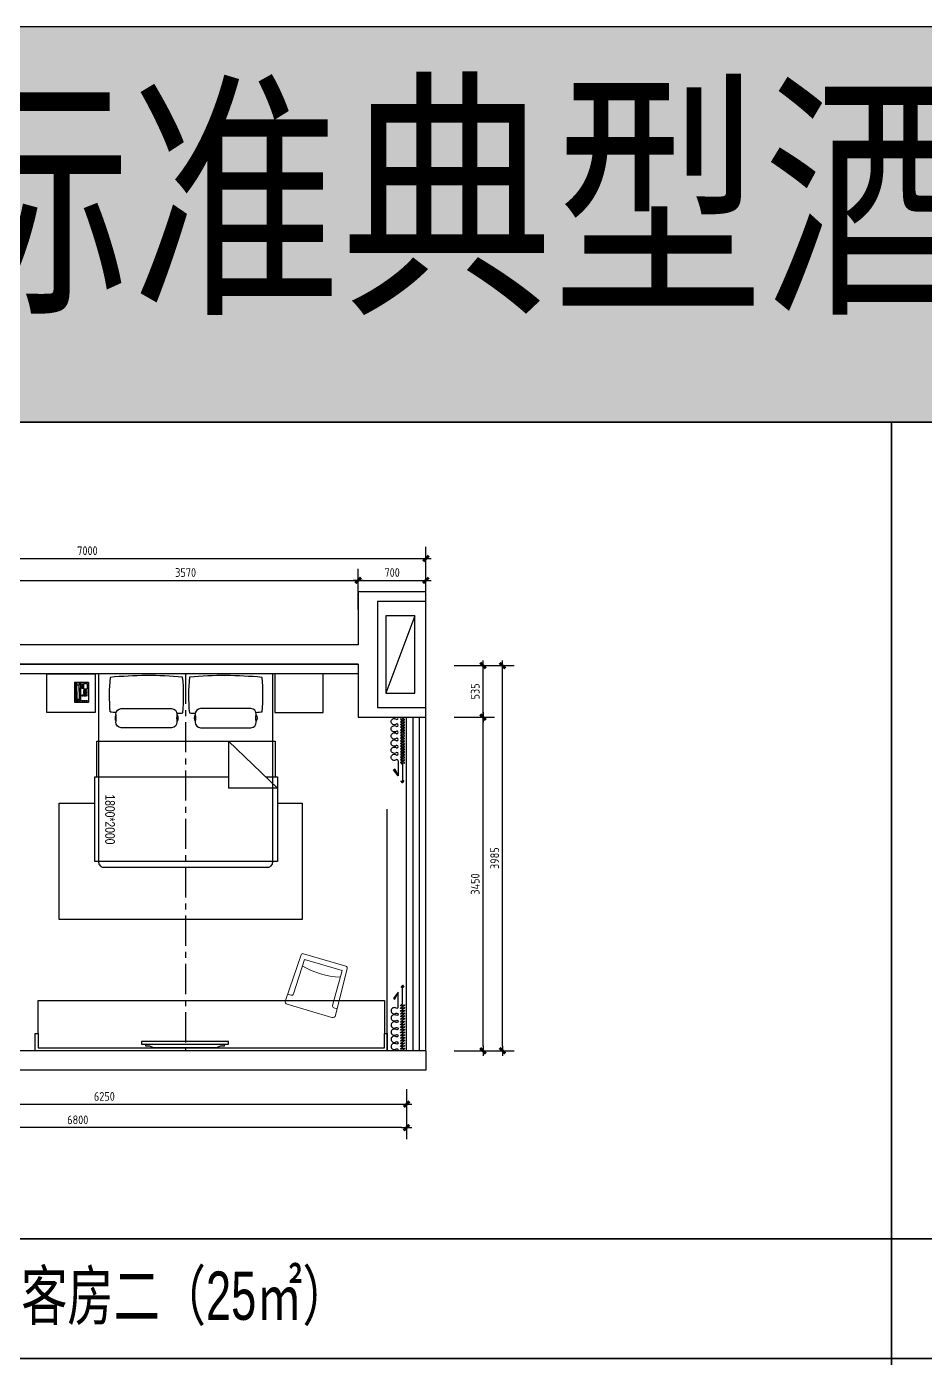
# Model space of a CAD drawing. Header units: inches. Extents: x 193953 to 255442, y -114891 to -62384.
# Drawn here: x 215737 to 225028, y -76158 to -62384 of the extents above; entities that cross this region are included whole.
import ezdxf
from ezdxf.enums import TextEntityAlignment as Align

# ---------------------------------------------------------------- set-up
doc = ezdxf.new("R2010")
doc.units = ezdxf.units.IN
doc.header["$LTSCALE"] = 500
doc.header["$MEASUREMENT"] = 0
for name, pattern in [('ACAD_ISO03W100', [30, 12, -18]), ('CENTER', [2, 1.25, -0.25, 0.25, -0.25]), ('DASH', [0.35, 0.25, -0.1]), ('DOM-虚线', [0.35, 0.25, -0.1]), ('HIDDEN', [0.375, 0.25, -0.125, 0, 0])]:
    doc.linetypes.add(name, pattern=pattern)
for name, color, linetype in [('1-家具', 9, 'Continuous'), ('F-活动家私(0.25)-DOM', 2, 'Continuous'), ('F-窗帘(0.12)-DOM', 120, 'Continuous'), ('G-建筑砖墙线', 6, 'Continuous'), ('G-建筑窗线 、玻璃隔断', 2, 'Continuous'), ('P-平面固定家具', 30, 'Continuous'), ('P-平面活动家具', 1, 'Continuous'), ('SH-文字', 50, 'Continuous'), ('墙壁', 160, 'Continuous')]:
    doc.layers.add(name, color=color, linetype=linetype)
doc.styles.add('DOM-romans.shx', font='dim.shx')
doc.styles.add('MtXpl_', font='SIMYOU.TTF')
doc.styles.add('家具平面底图$0$st', font='SIMYOU.TTF')
doc.dimstyles.new('DOM_DIM_1 80', dxfattribs={"dimscale": 60, "dimtxt": 1.5, "dimasz": 0.8, "dimexe": 2, "dimexo": 1.5, "dimgap": 0.6, "dimtad": 1, "dimdec": 0, "dimrnd": 5, "dimzin": 12, "dimdsep": 46, "dimtxsty": 'DOM-romans.shx', "dimblk": 'DOM_Dimension_Tick', "dimcen": 0.125, "dimclrd": 44, "dimclre": 44, "dimclrt": 50, "dimadec": 0, "dimazin": 0, "dimtfac": 1, "dimtdec": 0, "dimtix": 1, "dimtmove": 2, "dimatfit": 3, "dimldrblk": 'DOM_Leader_Arrow', "dimfxl": 0, "dimtvp": 1, "dimtolj": 1, "dimtzin": 0, "dimarcsym": 0})

# ---------------------------------------------------------------- blocks, each defined once
blk = doc.blocks.new('dfew3333')
at = {"layer": 'P-平面活动家具', "lineweight": 9}
for points in [[(526, 156), (458, 387, 0.427378), (419, 407), (-52, 244, 0.401409), (-65, 219), (65, -219, 0.401409), (89, -233), (573, -113, 0.427372), (595, -75), (526, 156)], [(354, 384), (364, 348, -0.407882), (351, 323), (-6, 209), (108, -179), (471, -80, -0.407882), (495, -94), (506, -130)]]:
    blk.add_lwpolyline(points, format="xyb", dxfattribs=at)
at = {"layer": 'P-平面活动家具', "lineweight": 9, "extrusion": (-2.17129e-44, -4.39618e-44, -1)}
blk.add_ellipse((-469, -140), major_axis=(205, -691), ratio=0.886885, start_param=4.422046, end_param=4.998753, dxfattribs=at)
blk = doc.blocks.new('eahrhrhh')
at = {"color": 1}
blk.add_wipeout([(-900, 0), (900, 0), (900, -697), (926, -697), (926, -1065), (948, -1065), (948, -1943), (900, -1943), (900, -1950), (899, -1962), (893, -1975), (885, -1985), (874, -1994), (862, -1999), (850, -2000), (837, -2000), (-850, -2000), (-867, -1997), (-878, -1991), (-885, -1985), (-894, -1975), (-898, -1965), (-900, -1957), (-900, -1950)], dxfattribs=at)
at = {"color": 8, "linetype": 'HIDDEN', "ltscale": 100}
for p in [(443, -697), (948, -1184)]:
    blk.add_line(p, (443, -1184), dxfattribs=at)
blk.add_lwpolyline([(-900, 0), (-900, -1950, 0.414214), (-850, -2000), (850, -2000, 0.414214), (900, -1950), (900, 0)], format="xyb", close=True)
at = {"color": 8}
for points in [[(-145, -559), (-666, -559, -0.392708), (-721, -500, -0.035252), (-720, -491, 0.092308), (-720, -426, -0.035252), (-721, -418, -0.392708), (-666, -359), (-145, -359, -0.392708), (-90, -418, -0.035252), (-90, -426, 0.092308), (-90, -491, -0.035252), (-90, -500, -0.392708), (-145, -559, 27.022466)], [(154, -559), (675, -559, 0.392708), (730, -500, 0.035252), (729, -491, -0.092308), (729, -426, 0.035252), (730, -418, 0.392708), (675, -359), (154, -359, 0.392708), (99, -418, 0.035252), (99, -426, -0.092308), (99, -491, 0.035252), (99, -500, 0.392708), (154, -559, -27.022466)], [(-720, -426, 0.307692), (-720, -491, -1.888889)], [(-90, -426, -0.307692), (-90, -491, 1.888889)], [(99, -426, 0.307692), (99, -491, -1.888889)], [(729, -426, -0.307692), (729, -491, 1.888889)]]:
    blk.add_lwpolyline(points, format="xyb", dxfattribs=at)
at = {"color": 8, "linetype": 'HIDDEN', "ltscale": 100}
for points in [[(-919, -1065), (-919, -697), (926, -697), (926, -1065)], [(443, -697), (948, -1184)], [(825, -1065), (948, -1065), (948, -1943), (-940, -1943), (-940, -1065), (443, -1065)]]:
    blk.add_lwpolyline(points, dxfattribs=at)
at = {"color": 8}
for centre, radius, start, end in [((1123, -225), 1913, 174.391, 185.0469), ((-385, -4245), 4226, 85.1983, 95.3771), ((-1934, -229), 1913, 354.724, 5.851), ((1943, -229), 1913, 174.149, 185.276), ((394, -4245), 4226, 84.6229, 94.8017), ((-1114, -225), 1913, 354.9531, 5.609), ((-368, 3293), 3709, 263.5905, 264.5939), ((-318, 3293), 3709, 273.5253, 274.4716), ((328, 3293), 3709, 265.5284, 266.4747), ((378, 3293), 3709, 275.4061, 276.4095)]:
    blk.add_arc(centre, radius, start, end, dxfattribs=at)
at = {"layer": 'F-活动家私(0.25)-DOM', "color": 8, "style": '家具平面底图$0$st', "width": 0.8}
blk.add_text('1800*2000', height=100, rotation=270, dxfattribs=at).set_placement((-782, -1507), align=Align.MIDDLE_CENTER)
blk = doc.blocks.new('A$C3f9b4c59')
at = {"layer": 'F-活动家私(0.25)-DOM'}
blk.add_blockref('eahrhrhh', (0, 0), dxfattribs=at)
blk = doc.blocks.new('A$C66BB428B')
at = {"layer": '1-家具', "color": 8, "linetype": 'Continuous', "extrusion": (-7.20775e-09, -7.8297e-09, 1), "elevation": 1}
blk.add_lwpolyline([(885, -144), (911, -144), (911, -1044), (885, -1044)], close=True, dxfattribs=at)
blk.add_lwpolyline([(911, -185), (930, -185), (930, -225), (946, -266), (946, -922), (930, -962), (930, -1003), (911, -1003)], dxfattribs=at)
blk = doc.blocks.new('A$Cf66d3db0')
at = {"color": 4}
blk.add_lwpolyline([(-12802, 7040), (0, 7040), (0, 0), (-12802, 0)], close=True, dxfattribs=at)
blk = doc.blocks.new('DOM_Dimension_Tick')
at = {"color": 0, "linetype": 'ByBlock'}
for p, q in [((-1.09, 0), (0, 0)), ((0, 0), (1.09, 0))]:
    blk.add_line(p, q, dxfattribs=at)
at = {"color": 0, "linetype": 'Continuous', "const_width": 0.608}
blk.add_lwpolyline([(-0.61, -0.61), (0.61, 0.61)], dxfattribs=at)
blk = doc.blocks.new('*D309')
at = {"color": 44, "lineweight": -2, "transparency": 16777216}
for p, q in [((212865, -73472), (212865, -73892)), ((219665, -73472), (219665, -73892)), ((219617, -73772), (212913, -73772))]:
    blk.add_line(p, q, dxfattribs=at)
at = {"layer": 'Defpoints', "color": 0, "transparency": 16777216}
for p in [(212865, -73284), (219665, -73284), (212865, -73772)]:
    blk.add_point(p, dxfattribs=at)
at = {"color": 44, "lineweight": -2, "transparency": 16777216, "xscale": 48, "yscale": 48, "zscale": 48, "rotation": 180}
blk.add_blockref('DOM_Dimension_Tick', (212865, -73772), dxfattribs=at)
at = {"color": 44, "lineweight": -2, "transparency": 16777216, "xscale": 48, "yscale": 48, "zscale": 48}
blk.add_blockref('DOM_Dimension_Tick', (219665, -73772), dxfattribs=at)
at = {"color": 50, "transparency": 16777216, "insert": (216265, -73691), "char_height": 90, "attachment_point": 5, "style": 'DOM-romans.shx'}
blk.add_mtext('\\A1;6800', dxfattribs=at)
blk = doc.blocks.new('DOM_Leader_Arrow')
at = {"color": 0, "linetype": 'ByBlock'}
blk.add_line((0, 0), (-1.5, 0), dxfattribs=at)
for points in [[(-1.29, 1), (-0.89, 1.28), (-0.36, 0), (0, 0)], [(-1.29, -1), (-0.89, -1.28), (-0.36, 0), (0, 0)]]:
    blk.add_solid(points, dxfattribs=at)
blk = doc.blocks.new('*D310')
at = {"color": 44, "lineweight": -2, "transparency": 16777216}
for p, q in [((220155, -69527), (220575, -69527)), ((220455, -72929), (220455, -69575)), ((220155, -72977), (220575, -72977))]:
    blk.add_line(p, q, dxfattribs=at)
at = {"layer": 'Defpoints', "color": 0, "transparency": 16777216}
for p in [(219665, -69527), (220455, -69527), (219665, -72977)]:
    blk.add_point(p, dxfattribs=at)
at = {"color": 44, "lineweight": -2, "transparency": 16777216, "xscale": 48, "yscale": 48, "zscale": 48}
for p, rotation in [((220455, -69527), 90), ((220455, -72977), 270)]:
    blk.add_blockref('DOM_Dimension_Tick', p, dxfattribs=dict(at, rotation=rotation))
at = {"color": 50, "transparency": 16777216, "insert": (220374, -71252), "char_height": 90, "attachment_point": 5, "rotation": 90, "style": 'DOM-romans.shx'}
blk.add_mtext('\\A1;3450', dxfattribs=at)
blk = doc.blocks.new('*D311')
at = {"color": 44, "lineweight": -2, "transparency": 16777216}
for p, q in [((220155, -68992), (220575, -68992)), ((220455, -69479), (220455, -69040)), ((220155, -69527), (220575, -69527))]:
    blk.add_line(p, q, dxfattribs=at)
at = {"layer": 'Defpoints', "color": 0, "transparency": 16777216}
for p in [(219165, -68992), (220455, -68992), (219665, -69527)]:
    blk.add_point(p, dxfattribs=at)
at = {"color": 44, "lineweight": -2, "transparency": 16777216, "xscale": 48, "yscale": 48, "zscale": 48}
for p, rotation in [((220455, -68992), 90), ((220455, -69527), 270)]:
    blk.add_blockref('DOM_Dimension_Tick', p, dxfattribs=dict(at, rotation=rotation))
at = {"color": 50, "transparency": 16777216, "insert": (220374, -69260), "char_height": 90, "attachment_point": 5, "rotation": 90, "style": 'DOM-romans.shx'}
blk.add_mtext('\\A1;535', dxfattribs=at)
blk = doc.blocks.new('*D312')
at = {"color": 44, "lineweight": -2, "transparency": 16777216}
for p, q in [((220356, -68992), (220776, -68992)), ((220656, -72929), (220656, -69040)), ((220356, -72977), (220776, -72977))]:
    blk.add_line(p, q, dxfattribs=at)
at = {"layer": 'Defpoints', "color": 0, "transparency": 16777216}
for p in [(220181, -68992), (220656, -68992), (220181, -72977)]:
    blk.add_point(p, dxfattribs=at)
at = {"color": 44, "lineweight": -2, "transparency": 16777216, "xscale": 48, "yscale": 48, "zscale": 48}
for p, rotation in [((220656, -68992), 90), ((220656, -72977), 270)]:
    blk.add_blockref('DOM_Dimension_Tick', p, dxfattribs=dict(at, rotation=rotation))
at = {"color": 50, "transparency": 16777216, "insert": (220575, -70985), "char_height": 90, "attachment_point": 5, "rotation": 90, "style": 'DOM-romans.shx'}
blk.add_mtext('\\A1;3985', dxfattribs=at)
blk = doc.blocks.new('*D315')
at = {"color": 44, "lineweight": -2, "transparency": 16777216}
for p, q in [((215596, -68411), (215596, -67991)), ((219165, -68411), (219165, -67991)), ((215644, -68111), (219117, -68111))]:
    blk.add_line(p, q, dxfattribs=at)
at = {"layer": 'Defpoints', "color": 0, "transparency": 16777216}
for p in [(219165, -68111), (215596, -68709), (219165, -68709)]:
    blk.add_point(p, dxfattribs=at)
at = {"color": 44, "lineweight": -2, "transparency": 16777216, "xscale": 48, "yscale": 48, "zscale": 48, "rotation": 180}
blk.add_blockref('DOM_Dimension_Tick', (215596, -68111), dxfattribs=at)
at = {"color": 44, "lineweight": -2, "transparency": 16777216, "xscale": 48, "yscale": 48, "zscale": 48}
blk.add_blockref('DOM_Dimension_Tick', (219165, -68111), dxfattribs=at)
at = {"color": 50, "transparency": 16777216, "insert": (217380, -68030), "char_height": 90, "attachment_point": 5, "style": 'DOM-romans.shx'}
blk.add_mtext('\\A1;3570', dxfattribs=at)
blk = doc.blocks.new('*D316')
at = {"color": 44, "lineweight": -2, "transparency": 16777216}
for p, q in [((219165, -68411), (219165, -67991)), ((219865, -68411), (219865, -67991)), ((219213, -68111), (219817, -68111))]:
    blk.add_line(p, q, dxfattribs=at)
at = {"layer": 'Defpoints', "color": 0, "transparency": 16777216}
for p in [(219865, -68111), (219165, -68709), (219865, -69209)]:
    blk.add_point(p, dxfattribs=at)
at = {"color": 44, "lineweight": -2, "transparency": 16777216, "xscale": 48, "yscale": 48, "zscale": 48, "rotation": 180}
blk.add_blockref('DOM_Dimension_Tick', (219165, -68111), dxfattribs=at)
at = {"color": 44, "lineweight": -2, "transparency": 16777216, "xscale": 48, "yscale": 48, "zscale": 48}
blk.add_blockref('DOM_Dimension_Tick', (219865, -68111), dxfattribs=at)
at = {"color": 50, "transparency": 16777216, "insert": (219515, -68030), "char_height": 90, "attachment_point": 5, "style": 'DOM-romans.shx'}
blk.add_mtext('\\A1;700', dxfattribs=at)
blk = doc.blocks.new('*D317')
at = {"color": 44, "lineweight": -2, "transparency": 16777216}
for p, q in [((212865, -68185), (212865, -67765)), ((219865, -68185), (219865, -67765)), ((212913, -67885), (219817, -67885))]:
    blk.add_line(p, q, dxfattribs=at)
at = {"layer": 'Defpoints', "color": 0, "transparency": 16777216}
for p in [(219865, -67885), (212865, -68366), (219865, -68366)]:
    blk.add_point(p, dxfattribs=at)
at = {"color": 44, "lineweight": -2, "transparency": 16777216, "xscale": 48, "yscale": 48, "zscale": 48, "rotation": 180}
blk.add_blockref('DOM_Dimension_Tick', (212865, -67885), dxfattribs=at)
at = {"color": 44, "lineweight": -2, "transparency": 16777216, "xscale": 48, "yscale": 48, "zscale": 48}
blk.add_blockref('DOM_Dimension_Tick', (219865, -67885), dxfattribs=at)
at = {"color": 50, "transparency": 16777216, "insert": (216365, -67804), "char_height": 90, "attachment_point": 5, "style": 'DOM-romans.shx'}
blk.add_mtext('\\A1;7000', dxfattribs=at)
blk = doc.blocks.new('ehrhhsss')
at = {"layer": 'F-活动家私(0.25)-DOM', "color": 8, "linetype": 'DOM-虚线', "ltscale": 80}
for p, q in [((301232, 416361), (301235, 416364)), ((301232, 416163), (301232, 416361)), ((301235, 416364), (301378, 416364)), ((301246, 416298), (301246, 416351)), ((301246, 416351), (301288, 416351)), ((301288, 416298), (301246, 416298)), ((301248, 416281), (301256, 416281)), ((301248, 416272), (301248, 416281)), ((301256, 416272), (301248, 416272)), ((301256, 416281), (301256, 416272)), ((301262, 416281), (301271, 416281)), ((301262, 416272), (301262, 416281)), ((301271, 416272), (301262, 416272)), ((301271, 416281), (301271, 416272)), ((301276, 416272), (301276, 416281)), ((301276, 416281), (301285, 416281)), ((301285, 416272), (301276, 416272)), ((301285, 416281), (301285, 416272)), ((301288, 416351), (301288, 416298)), ((301292, 416349), (301292, 416344)), ((301304, 416349), (301292, 416349)), ((301292, 416344), (301304, 416344)), ((301304, 416340), (301292, 416340)), ((301292, 416340), (301292, 416336)), ((301292, 416336), (301304, 416336)), ((301304, 416331), (301292, 416331)), ((301292, 416331), (301292, 416327)), ((301292, 416327), (301304, 416327)), ((301304, 416323), (301292, 416323)), ((301292, 416323), (301292, 416318)), ((301292, 416318), (301304, 416318)), ((301304, 416314), (301292, 416314)), ((301292, 416314), (301292, 416310)), ((301292, 416310), (301304, 416310)), ((301304, 416305), (301292, 416305)), ((301292, 416305), (301292, 416301)), ((301292, 416301), (301304, 416301)), ((301304, 416344), (301304, 416349)), ((301304, 416336), (301304, 416340)), ((301304, 416327), (301304, 416331)), ((301304, 416318), (301304, 416323)), ((301304, 416310), (301304, 416314)), ((301304, 416301), (301304, 416305)), ((301314, 416353), (301319, 416360)), ((301314, 416179), (301314, 416353)), ((301319, 416356), (301318, 416350)), ((301318, 416350), (301318, 416311)), ((301318, 416350), (301331, 416337)), ((301318, 416311), (301321, 416304)), ((301319, 416360), (301363, 416360)), ((301325, 416359), (301319, 416356)), ((301321, 416304), (301325, 416297)), ((301325, 416359), (301360, 416359)), ((301332, 416340), (301325, 416359)), ((301325, 416297), (301327, 416287)), ((301327, 416287), (301327, 416272)), ((301327, 416245), (301327, 416272)), ((301331, 416337), (301332, 416340)), ((301331, 416272), (301331, 416337)), ((301331, 416272), (301331, 416195)), ((301352, 416340), (301332, 416340)), ((301352, 416340), (301360, 416359)), ((301354, 416337), (301352, 416340)), ((301367, 416350), (301354, 416337)), ((301354, 416272), (301354, 416337)), ((301354, 416272), (301354, 416195)), ((301360, 416297), (301358, 416287)), ((301358, 416287), (301358, 416272)), ((301358, 416245), (301358, 416272)), ((301360, 416359), (301365, 416356)), ((301364, 416304), (301360, 416297)), ((301363, 416360), (301370, 416353)), ((301367, 416311), (301364, 416304)), ((301365, 416356), (301367, 416350)), ((301367, 416350), (301367, 416311)), ((301370, 416353), (301370, 416180)), ((301378, 416364), (301381, 416361)), ((301381, 416361), (301381, 416163)), ((301235, 416160), (301232, 416163)), ((301378, 416160), (301235, 416160)), ((301248, 416265), (301256, 416265)), ((301248, 416257), (301248, 416265)), ((301256, 416257), (301248, 416257)), ((301248, 416249), (301256, 416249)), ((301248, 416241), (301248, 416249)), ((301256, 416241), (301248, 416241)), ((301248, 416234), (301256, 416234)), ((301248, 416225), (301248, 416234)), ((301256, 416225), (301248, 416225)), ((301249, 416179), (301249, 416170)), ((301263, 416179), (301249, 416179)), ((301249, 416170), (301263, 416170)), ((301256, 416265), (301256, 416257)), ((301256, 416249), (301256, 416241)), ((301256, 416234), (301256, 416225)), ((301262, 416265), (301271, 416265)), ((301262, 416257), (301262, 416265)), ((301271, 416257), (301262, 416257)), ((301262, 416249), (301271, 416249)), ((301262, 416241), (301262, 416249)), ((301271, 416241), (301262, 416241)), ((301262, 416234), (301271, 416234)), ((301262, 416225), (301262, 416234)), ((301271, 416225), (301262, 416225)), ((301263, 416170), (301263, 416179)), ((301269, 416179), (301269, 416170)), ((301283, 416179), (301269, 416179)), ((301269, 416170), (301283, 416170)), ((301271, 416265), (301271, 416257)), ((301271, 416249), (301271, 416241)), ((301271, 416234), (301271, 416225)), ((301276, 416265), (301285, 416265)), ((301276, 416257), (301276, 416265)), ((301285, 416257), (301276, 416257)), ((301276, 416241), (301276, 416249)), ((301276, 416249), (301285, 416249)), ((301285, 416241), (301276, 416241)), ((301276, 416234), (301285, 416234)), ((301276, 416225), (301276, 416234)), ((301285, 416225), (301276, 416225)), ((301283, 416170), (301283, 416179)), ((301285, 416265), (301285, 416257)), ((301285, 416249), (301285, 416241)), ((301285, 416234), (301285, 416225)), ((301304, 416179), (301289, 416179)), ((301289, 416179), (301289, 416170)), ((301289, 416170), (301304, 416170)), ((301294, 416225), (301294, 416234)), ((301294, 416234), (301305, 416234)), ((301305, 416225), (301294, 416225)), ((301304, 416170), (301304, 416179)), ((301305, 416234), (301305, 416225)), ((301321, 416172), (301314, 416179)), ((301318, 416221), (301321, 416228)), ((301318, 416182), (301318, 416221)), ((301318, 416182), (301331, 416195)), ((301319, 416176), (301318, 416182)), ((301325, 416173), (301319, 416176)), ((301321, 416228), (301325, 416235)), ((301341, 416172), (301321, 416172)), ((301363, 416172), (301321, 416172)), ((301325, 416235), (301327, 416245)), ((301332, 416192), (301325, 416173)), ((301325, 416173), (301341, 416173)), ((301325, 416173), (301360, 416173)), ((301331, 416195), (301332, 416192)), ((301352, 416192), (301332, 416192)), ((301354, 416195), (301352, 416192)), ((301352, 416192), (301360, 416173)), ((301367, 416182), (301354, 416195)), ((301360, 416235), (301358, 416245)), ((301364, 416228), (301360, 416235)), ((301360, 416173), (301365, 416176)), ((301370, 416180), (301363, 416172)), ((301367, 416221), (301364, 416228)), ((301365, 416176), (301367, 416182)), ((301367, 416182), (301367, 416221)), ((301381, 416163), (301378, 416160))]:
    blk.add_line(p, q, dxfattribs=at)
blk = doc.blocks.new('A$Cf806ce17')
at = {"color": 4}
blk.add_blockref('ehrhhsss', (-301306, -416364), dxfattribs=at)
blk = doc.blocks.new('布帘及纱帘平面-DW')
at = {"layer": 'F-窗帘(0.12)-DOM', "color": 1, "linetype": 'Continuous'}
for p, q in [((-515, -32791), (-579, -32744)), ((-670, -32791), (-515, -32791)), ((-637, -32838), (-442, -32838))]:
    blk.add_line(p, q, dxfattribs=at)
at = {"layer": 'F-窗帘(0.12)-DOM', "color": 1, "linetype": 'Continuous', "flags": 128}
for points in [[(-965, -32792, -0.608416), (-976, -32771, 0.608416), (-1002, -32720, 0.608416), (-1029, -32771, -1.932003), (-1050, -32771, 0.608416), (-1076, -32720, 0.608416), (-1102, -32771, -0.608485), (-1113, -32792, -0.608485)], [(-670, -32791, -0.608416), (-681, -32771, 0.608416), (-707, -32720, 0.608416), (-733, -32771, -1.932003), (-754, -32771, 0.608416), (-781, -32720, 0.608416), (-807, -32771, -1.932003), (-828, -32771, 0.608416), (-855, -32720, 0.608416), (-881, -32771, -1.932003), (-902, -32771, 0.608416), (-928, -32720, 0.608416), (-955, -32771, -0.608416), (-965, -32792, 0.608416)]]:
    blk.add_lwpolyline(points, format="xyb", dxfattribs=at)
at = {"layer": 'F-窗帘(0.12)-DOM', "color": 1, "linetype": 'Continuous'}
for points in [[(-579, -32744), (-588, -32759), (-515, -32791)], [(-442, -32838), (-462, -32824), (-466, -32828), (-442, -32838)], [(-442, -32838), (-462, -32851), (-466, -32847), (-442, -32838)]]:
    blk.add_lwpolyline(points, dxfattribs=at)
at = {"layer": 'F-窗帘(0.12)-DOM', "color": 1, "linetype": 'Continuous', "extrusion": (0, 0, -1)}
for centre, start_param, end_param in [((-1106, -32838), 1.716714, 4.858306), ((-1092, -32838), -1.424879, 1.716714), ((-1078, -32838), 1.716714, 4.858306), ((-1064, -32838), -1.424879, 1.716714), ((-1050, -32838), 1.716714, 4.858306), ((-1036, -32838), -1.424879, 1.716714), ((-1022, -32838), 1.716714, 4.858306), ((-1008, -32838), -1.424879, 1.716714), ((-994, -32838), 1.716714, 4.858306), ((-980, -32838), -1.424879, 1.716714), ((-966, -32838), 1.716714, 4.858306), ((-952, -32838), -1.424879, 1.716714), ((-938, -32838), 1.716714, 4.858306), ((-924, -32838), -1.424879, 1.716714), ((-910, -32838), 1.716714, 4.858306), ((-896, -32838), -1.424879, 1.716714), ((-882, -32838), 1.716714, 4.858306), ((-868, -32838), -1.424879, 1.716714), ((-854, -32838), 1.716714, 4.858306), ((-840, -32838), -1.424879, 1.716714), ((-826, -32838), 1.716714, 4.858306), ((-812, -32838), -1.424879, 1.716714), ((-798, -32838), 1.716714, 4.858306), ((-784, -32838), -1.424879, 1.716714), ((-770, -32838), 1.716714, 4.858306), ((-756, -32838), -1.424879, 1.716714), ((-742, -32838), 1.716714, 4.858306), ((-728, -32838), -1.424879, 1.716714), ((-714, -32838), 1.716714, 4.858306), ((-700, -32838), -1.424879, 1.716714), ((-686, -32838), 1.716714, 4.858306), ((-672, -32838), -1.424879, 1.716714), ((-658, -32838), 1.716714, 4.858306), ((-644, -32838), -1.424879, 1.716714)]:
    blk.add_ellipse(centre, major_axis=(-12, 20.8), ratio=0.254545, start_param=start_param, end_param=end_param, dxfattribs=at)
blk = doc.blocks.new('A$Cc65caf1e')
at = {"layer": 'F-窗帘(0.12)-DOM', "color": 8, "rotation": 90}
blk.add_blockref('布帘及纱帘平面-DW', (-32858, 1097), dxfattribs=at)
blk = doc.blocks.new('*D645')
at = {"color": 44, "lineweight": -2, "transparency": 16777216}
for p, q in [((213415, -73401), (213415, -73650)), ((219665, -73374), (219665, -73650)), ((213463, -73530), (219617, -73530))]:
    blk.add_line(p, q, dxfattribs=at)
at = {"layer": 'Defpoints', "color": 0, "transparency": 16777216}
for p in [(213415, -73311), (219665, -73284), (219665, -73530)]:
    blk.add_point(p, dxfattribs=at)
at = {"color": 44, "lineweight": -2, "transparency": 16777216, "xscale": 48, "yscale": 48, "zscale": 48, "rotation": 180}
blk.add_blockref('DOM_Dimension_Tick', (213415, -73530), dxfattribs=at)
at = {"color": 44, "lineweight": -2, "transparency": 16777216, "xscale": 48, "yscale": 48, "zscale": 48}
blk.add_blockref('DOM_Dimension_Tick', (219665, -73530), dxfattribs=at)
at = {"color": 50, "transparency": 16777216, "insert": (216540, -73449), "char_height": 90, "attachment_point": 5, "style": 'DOM-romans.shx'}
blk.add_mtext('\\A1;6250', dxfattribs=at)

msp = doc.modelspace()

# ---------------------------------------------------------------- hatches: boundary and pattern name
h = msp.add_hatch(color=250)
h.dxf.hatch_style = 1
h.paths.add_polyline_path([(193953.5, -62383.7), (255404.4, -62383.7), (255404.4, -66475), (193953.5, -66475)])

# ---------------------------------------------------------------- linework, layer by layer
at = {"color": 4}
for points in [[(193953.5, -62383.7), (255404.4, -62383.7), (255404.4, -66475), (193953.5, -66475)], [(209316.2, -74923.2), (224679, -74923.2), (224679, -76158.2), (209316.2, -76158.2)], [(224679, -74923.2), (240041.7, -74923.2), (240041.7, -76158.2), (224679, -76158.2)]]:
    msp.add_lwpolyline(points, close=True, dxfattribs=at)
at = {"layer": 'G-建筑砖墙线', "color": 4}
for p, q in [((219164.9, -68227.2), (219764.9, -68227.2)), ((219164.9, -68227.2), (219164.9, -68777.2)), ((219764.9, -68227.2), (219864.9, -68227.2)), ((219864.9, -68327.2), (219864.9, -68227.2)), ((219364.9, -68327.2), (219764.9, -68327.2)), ((219364.9, -68327.2), (219364.9, -68877.2)), ((219764.9, -68327.2), (219864.9, -68327.2)), ((219864.9, -69427.2), (219864.9, -68327.2)), ((219164.9, -68777.2), (212664.9, -68777.2)), ((219164.9, -68977.2), (213364.9, -68977.2)), ((219164.9, -68977.2), (219164.9, -69527.2)), ((219364.9, -68877.2), (219364.9, -69427.2)), ((219164.9, -69527.2), (219764.9, -69527.2)), ((219364.9, -69427.2), (219764.9, -69427.2)), ((219764.9, -69427.2), (219864.9, -69427.2)), ((219764.9, -69527.2), (219864.9, -69527.2)), ((219864.9, -69527.2), (219864.9, -69427.2)), ((219864.9, -72977.2), (213414.9, -72977.2)), ((219864.9, -72977.2), (219864.9, -73177.2)), ((219864.9, -73177.2), (213214.9, -73177.2)), ((219464.9, -73177.2), (213414.9, -73177.2)), ((219864.9, -73177.2), (219464.9, -73177.2)), ((219864.9, -73177.2), (219464.9, -73177.2))]:
    msp.add_line(p, q, dxfattribs=at)
at = {"layer": 'G-建筑砖墙线'}
msp.add_line((219864.9, -72977.2), (219464.9, -72977.2), dxfattribs=at)
at = {"layer": 'G-建筑窗线 、玻璃隔断', "color": 3}
for p, q in [((219664.9, -72977.2), (219664.9, -69527.2)), ((219731.6, -72977.2), (219731.6, -69527.2)), ((219798.3, -72977.2), (219798.3, -69527.2)), ((219864.9, -72977.2), (219864.9, -69527.2))]:
    msp.add_line(p, q, dxfattribs=at)
at = {"layer": 'P-平面固定家具', "color": 2, "ltscale": 10}
msp.add_lwpolyline([(219165, -69007.2), (219165, -69077.2), (215595.8, -69077.2), (215595.8, -68977.2), (219165, -68977.2), (219165, -69007.2), (219165, -69007.2)], dxfattribs=at)
at = {"layer": 'P-平面活动家具'}
msp.add_line((219751.5, -68477.2), (219451.5, -69277.2), dxfattribs=at)
at = {"layer": 'P-平面活动家具', "color": 251, "linetype": 'HIDDEN', "ltscale": 20}
msp.add_line((219464.9, -72977.2), (219465, -69527.2), dxfattribs=at)
at = {"layer": 'P-平面活动家具'}
msp.add_lwpolyline([(219751.5, -69277.2), (219751.5, -68477.2), (219451.5, -68477.2), (219451.5, -69277.2)], close=True, dxfattribs=at)
at = {"layer": 'P-平面活动家具', "color": 8, "linetype": 'DASH', "ltscale": 300}
msp.add_lwpolyline([(218328.2, -70417.2), (218586.7, -70417.2), (218586.7, -71617.2), (216072.9, -71617.2), (216072.9, -70417.2), (216439.9, -70417.2)], dxfattribs=at)
at = {"layer": 'P-平面活动家具', "color": 2, "ltscale": 20}
msp.add_lwpolyline([(215854.9, -72797.2), (215854.9, -72457.2), (219434.9, -72457.2), (219434.9, -72797.2)], dxfattribs=at)
msp.add_lwpolyline([(219434.9, -72797.2), (219464.9, -72797.2), (219464.9, -72977.2), (215824.9, -72977.2), (215824.9, -72797.2), (215854.9, -72797.2), (215854.9, -72947.2), (216984.9, -72947.2), (219434.9, -72947.2)], close=True, dxfattribs=at)

# ---------------------------------------------------------------- block references
at = {"color": 6, "xscale": 1.2, "yscale": 1.2, "zscale": 1.2, "rotation": 180}
for p in [(224679, -66475), (224679, -76158.2)]:
    msp.add_blockref('A$Cf66d3db0', p, dxfattribs=at)
at = {"color": 4, "xscale": -1, "rotation": 180}
msp.add_blockref('A$Cc65caf1e', (219643.4, -69551.7), dxfattribs=at)
at = {"color": 4}
msp.add_blockref('A$Cc65caf1e', (219643.4, -72952.7), dxfattribs=at)
at = {"color": 6, "xscale": 1.2, "yscale": 1.2, "zscale": 1.2}
msp.add_blockref('A$Cf66d3db0', (224679, -84606.5), dxfattribs=at)
at = {"layer": '1-家具', "color": 0, "ltscale": 2, "xscale": -1, "rotation": 90}
msp.add_blockref('A$C66BB428B', (216780.2, -71995.9, -0.6), dxfattribs=at)
at = {"layer": 'P-平面活动家具', "xscale": -1, "rotation": 89.99933408990653}
msp.add_blockref('dfew3333', (218818.3, -72038), dxfattribs=at)

# ---------------------------------------------------------------- texts
at = {"color": 5, "style": 'MtXpl_', "width": 0.8}
msp.add_text('20款标准典型酒店客房平面图', height=2000, dxfattribs=at).set_placement((210064.6, -65146.9, -13.9))
at = {"layer": 'SH-文字', "color": 50, "style": 'MtXpl_', "width": 0.7}
msp.add_text('标准客房二（25㎡）', height=500, dxfattribs=at).set_placement((214725.6, -75759.8))

# ---------------------------------------------------------------- dimensions: what is measured, and where the dimension line sits
at = {"color": 6}
for base, p1, p2, picture, middle in [((219864.9, -67885.5), (212864.9, -68366), (219864.9, -68366), '*D317', (216364.9, -67804.5)), ((219165, -68111), (215595.8, -68709.2), (219165, -68709.2), '*D315', (217380.4, -68030)), ((219864.9, -68111), (219165, -68709.2), (219864.9, -69209.2), '*D316', (219514.9, -68030)), ((212864.9, -73772), (219664.9, -73284.5), (212864.9, -73284.5), '*D309', (216264.9, -73691)), ((219664.9, -73530.5), (213414.9, -73311), (219664.9, -73284.5), '*D645', (216539.9, -73449.5))]:
    dim = msp.add_linear_dim(base=base, p1=p1, p2=p2, dimstyle='DOM_DIM_1 80', dxfattribs=at)
    dim.commit()
    dim.dimension.update_dxf_attribs({"geometry": picture, "text_midpoint": middle})
for base, p1, p2, picture, middle in [((220454.5, -68992.2), (219664.9, -69527.2), (219165, -68992.2), '*D311', (220373.5, -69259.7)), ((220655.5, -68992.2), (220181, -72977.2), (220181, -68992.2), '*D312', (220574.5, -70984.7)), ((220454.5, -69527.2), (219664.9, -72977.2), (219664.9, -69527.2), '*D310', (220373.5, -71252.2))]:
    dim = msp.add_linear_dim(base=base, p1=p1, p2=p2, angle=90, dimstyle='DOM_DIM_1 80', dxfattribs=at)
    dim.commit()
    dim.dimension.update_dxf_attribs({"geometry": picture, "text_midpoint": middle})

# ---------------------------------------------------------------- next in the draw order: block references
at = {"layer": '墙壁', "color": 2, "linetype": 'ACAD_ISO03W100'}
msp.add_blockref('A$C3f9b4c59', (217380.4, -69077.2), dxfattribs=at)

# ---------------------------------------------------------------- next in the draw order: linework, layer by layer
at = {"color": 8, "linetype": 'CENTER', "ltscale": 0.5}
msp.add_line((217380.4, -69077.2), (217380.4, -72977.2), dxfattribs=at)
at = {"layer": '1-家具', "color": 2, "ltscale": 2}
for points in [[(216445.5, -69477.2), (215945.5, -69477.2), (215945.5, -69077.2), (216445.5, -69077.2)], [(218302.6, -69477.2), (218802.6, -69477.2), (218802.6, -69077.2), (218302.6, -69077.2)]]:
    msp.add_lwpolyline(points, close=True, dxfattribs=at)

# ---------------------------------------------------------------- next in the draw order: block references
at = {"color": 6, "xscale": 1.2, "yscale": 1.2, "zscale": 1.2, "rotation": 180}
msp.add_blockref('A$Cf66d3db0', (209316.2, -66475), dxfattribs=at)
at = {"color": 6, "xscale": -1}
msp.add_blockref('A$Cf806ce17', (216304.6, -69167.4), dxfattribs=at)

doc.saveas('drawing.dxf')
